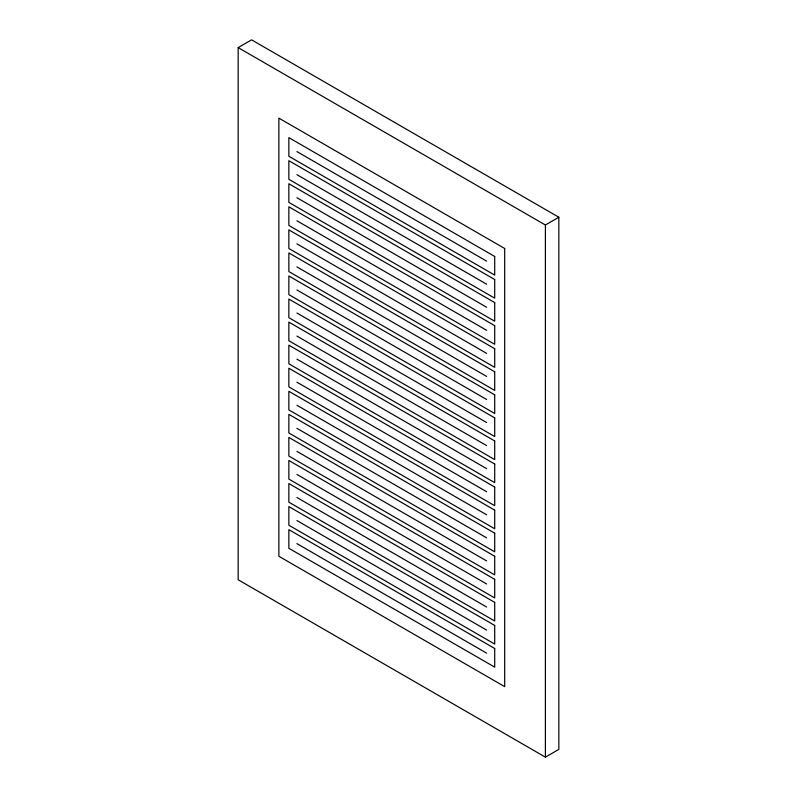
<?xml version="1.0" encoding="UTF-8"?>
<svg xmlns="http://www.w3.org/2000/svg" width="797" height="797" viewBox="0 0 797 797"><rect width="100%" height="100%" fill="white"/><g stroke="black" fill="none" stroke-linecap="round" stroke-linejoin="round"><path stroke-width="1.2" d="M238.164 47.611L251.603 39.85L558.836 217.232L558.836 749.389L545.397 757.15L238.164 579.768L238.164 47.611L545.397 224.993L545.397 757.15M545.397 224.993L558.836 217.232M296.922 151.599L486.638 261.137M296.922 174.663L486.638 284.2M296.922 197.726L486.638 307.253M296.922 220.779L486.638 330.317M296.922 243.842L486.638 353.38M296.922 266.905L486.638 376.433M296.922 289.959L486.638 399.496M296.922 313.022L486.638 422.559M296.922 336.085L486.638 445.613M296.922 359.138L486.638 468.676M296.922 382.201L486.638 491.739M296.922 405.265L486.638 514.792M296.922 428.328L486.638 537.855M296.922 451.381L486.638 560.919M296.922 474.444L486.638 583.982M296.922 497.507L486.638 607.035M296.922 520.561L486.638 630.098M296.922 543.624L486.638 653.161M504.69 248.495L278.87 118.125L278.87 556.266L504.69 686.635L504.69 248.495M494.708 256.475L288.853 137.632L288.853 156.262L494.708 275.104L494.708 256.475M494.708 279.538L288.853 160.695L288.853 179.315L494.708 298.168L494.708 279.538M494.708 302.601L288.853 183.748L288.853 202.378L494.708 321.221L494.708 302.601M494.708 325.664L288.853 206.812L288.853 225.441L494.708 344.284L494.708 325.664M494.708 348.717L288.853 229.875L288.853 248.495L494.708 367.347L494.708 348.717M494.708 371.781L288.853 252.938L288.853 271.558L494.708 390.41L494.708 371.781M494.708 394.844L288.853 275.991L288.853 294.621L494.708 413.464L494.708 394.844M494.708 417.897L288.853 299.054L288.853 317.674L494.708 436.527L494.708 417.897M494.708 440.96L288.853 322.118L288.853 340.737L494.708 459.59L494.708 440.96M494.708 464.023L288.853 345.171L288.853 363.801L494.708 482.643L494.708 464.023M494.708 487.077L288.853 368.234L288.853 386.864L494.708 505.706L494.708 487.077M494.708 510.14L288.853 391.297L288.853 409.917L494.708 528.77L494.708 510.14M494.708 533.203L288.853 414.35L288.853 432.98L494.708 551.823L494.708 533.203M494.708 556.256L288.853 437.414L288.853 456.043L494.708 574.886L494.708 556.256M494.708 579.319L288.853 460.477L288.853 479.097L494.708 597.949L494.708 579.319M494.708 602.383L288.853 483.53L288.853 502.16L494.708 621.002L494.708 602.383M494.708 625.446L288.853 506.593L288.853 525.223L494.708 644.066L494.708 625.446M494.708 648.499L288.853 529.656L288.853 548.276L494.708 667.129L494.708 648.499"/></g></svg>
